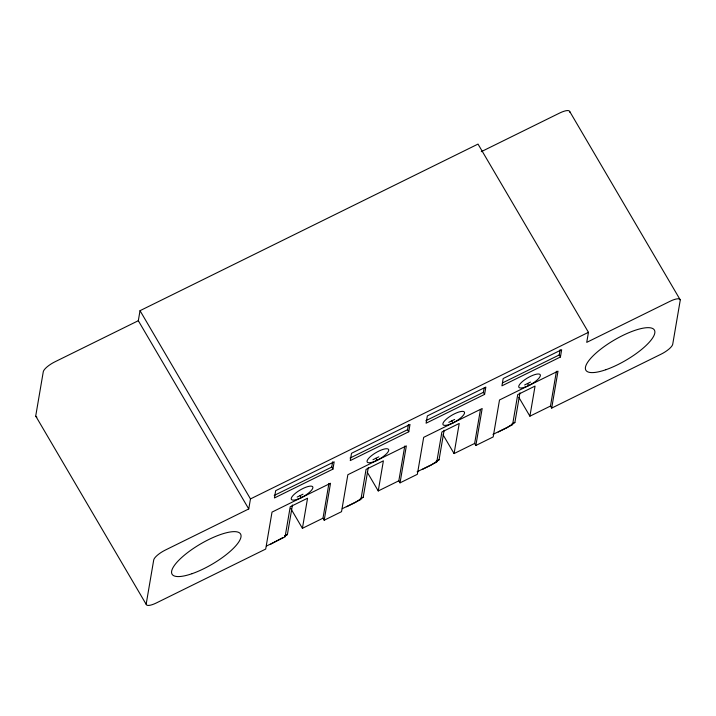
<?xml version="1.0" encoding="UTF-8"?>
<svg xmlns="http://www.w3.org/2000/svg" width="716" height="716" viewBox="0 0 716 716"><rect width="100%" height="100%" fill="white"/><g stroke="black" fill="none" stroke-linecap="round" stroke-linejoin="round"><path stroke-width="1.07" d="M551.687 408.093L558.006 371.148L499.508 399.976L493.19 436.93L475.854 445.477L482.172 408.523L423.675 437.351L417.356 474.305L400.029 482.853L406.348 445.898L347.851 474.726L341.532 511.68L324.196 520.228L330.515 483.273L272.017 512.11L265.699 549.065L156.285 602.988A12.414 3.652 -30.4 0 1 146.234 603.767L153.716 559.966A12.414 3.652 -30.4 0 1 165.333 550.067L248.747 508.951L138.313 320.714L140.032 310.681L478.02 144.086L588.454 332.322L586.735 342.364L670.149 301.248A12.414 3.652 -30.4 0 1 680.2 300.469L672.718 344.271A12.414 3.652 -30.4 0 1 661.101 354.169L551.687 408.093L550.488 406.053L556.43 371.273M248.747 508.951L250.466 498.918L140.032 310.681M284.735 536.329L287.402 534.548L292.45 504.986M328.939 483.398L322.997 518.178L302.412 528.327L307.558 498.22L290.231 506.758L285.084 536.866L266.459 546.048M332.931 469.132L334.175 461.829L275.678 490.666L274.434 497.96L332.931 469.132L331.732 467.083L332.618 461.874M346.58 506.785L355.252 502.516L363.227 497.173L368.284 467.611M404.773 446.023L398.83 480.803L378.245 490.952L383.391 460.835L366.055 469.383L360.909 499.491L342.293 508.673M408.764 431.757L410.008 424.454L351.511 453.291L350.267 460.585L408.764 431.757L407.565 429.707L408.451 424.49M422.413 469.41L431.077 465.14L439.06 459.797L444.117 430.235M480.418 409.731L474.654 443.428L454.078 453.577L459.225 423.46L441.888 432.008L436.742 462.115L417.142 471.781M484.589 394.382L485.842 387.079L427.345 415.915L426.092 423.21L484.589 394.382L483.39 392.332L484.106 388.161M498.247 432.034L506.91 427.765L514.894 422.422L519.941 392.851M550.488 406.053L529.903 416.193L535.049 386.085L517.722 394.632L512.575 424.74L492.966 434.406M560.422 356.998L561.666 349.703L503.169 378.531L501.925 385.835L560.422 356.998L559.223 354.957L560.118 349.739M282.963 537.519L270.755 544.16M138.313 320.714L54.899 361.831A12.414 3.652 -30.4 0 0 43.282 371.729L35.8 415.531A12.414 3.652 -30.4 0 0 36.865 417.097M481.268 151.676L559.715 113.012A12.414 3.652 -30.4 0 1 569.766 112.233M250.466 498.918L588.454 332.322M274.228 495.427L331.732 467.083M350.052 458.052L407.565 429.707M425.886 420.677L483.39 392.332M502.704 382.809L559.223 354.957M297.14 497.083L302.993 494.201M372.973 459.708L378.818 456.826M448.798 422.333L454.651 419.451M524.631 384.957L530.484 382.075M284.512 535.971L287.402 534.548M360.345 498.596L363.227 497.173M436.169 461.22L439.06 459.797M512.003 423.845L514.894 422.422M569.739 111.526L680.173 299.762M527.558 383.516L528.757 385.557M518.876 397.398L529.903 416.193M474.654 443.428L475.854 445.477M451.724 420.892L452.924 422.941M443.043 434.773L454.078 453.577M398.83 480.803L400.029 482.853M375.891 458.267L377.099 460.316M367.219 472.148L378.245 490.952M322.997 518.178L324.196 520.228M300.067 495.642L301.266 497.692M290.83 508.584L302.412 528.327M35.827 416.238L146.261 604.474M525.097 387.114A12.405 3.652 -30.4 0 0 540.338 374.951A12.405 3.652 -30.4 0 0 523.172 380.939A12.405 3.652 -30.4 0 0 525.097 387.114M605.924 369.698A39.711 11.671 -30.4 0 0 654.701 330.774A39.711 11.671 -30.4 0 0 599.757 349.936A39.711 11.671 -30.4 0 0 605.924 369.698M449.272 424.49A12.405 3.652 -30.4 0 0 464.505 412.327A12.405 3.652 -30.4 0 0 447.339 418.314A12.405 3.652 -30.4 0 0 449.272 424.49M373.439 461.865A12.405 3.652 -30.4 0 0 388.681 449.702A12.405 3.652 -30.4 0 0 371.506 455.689A12.405 3.652 -30.4 0 0 373.439 461.865M192.103 573.668A39.711 11.671 -30.4 0 0 240.88 534.745A39.711 11.671 -30.4 0 0 185.936 553.907A39.711 11.671 -30.4 0 0 192.103 573.668M297.605 499.24A12.405 3.652 -30.4 0 0 312.847 487.077A12.405 3.652 -30.4 0 0 295.681 493.064A12.405 3.652 -30.4 0 0 297.605 499.24"/></g></svg>
